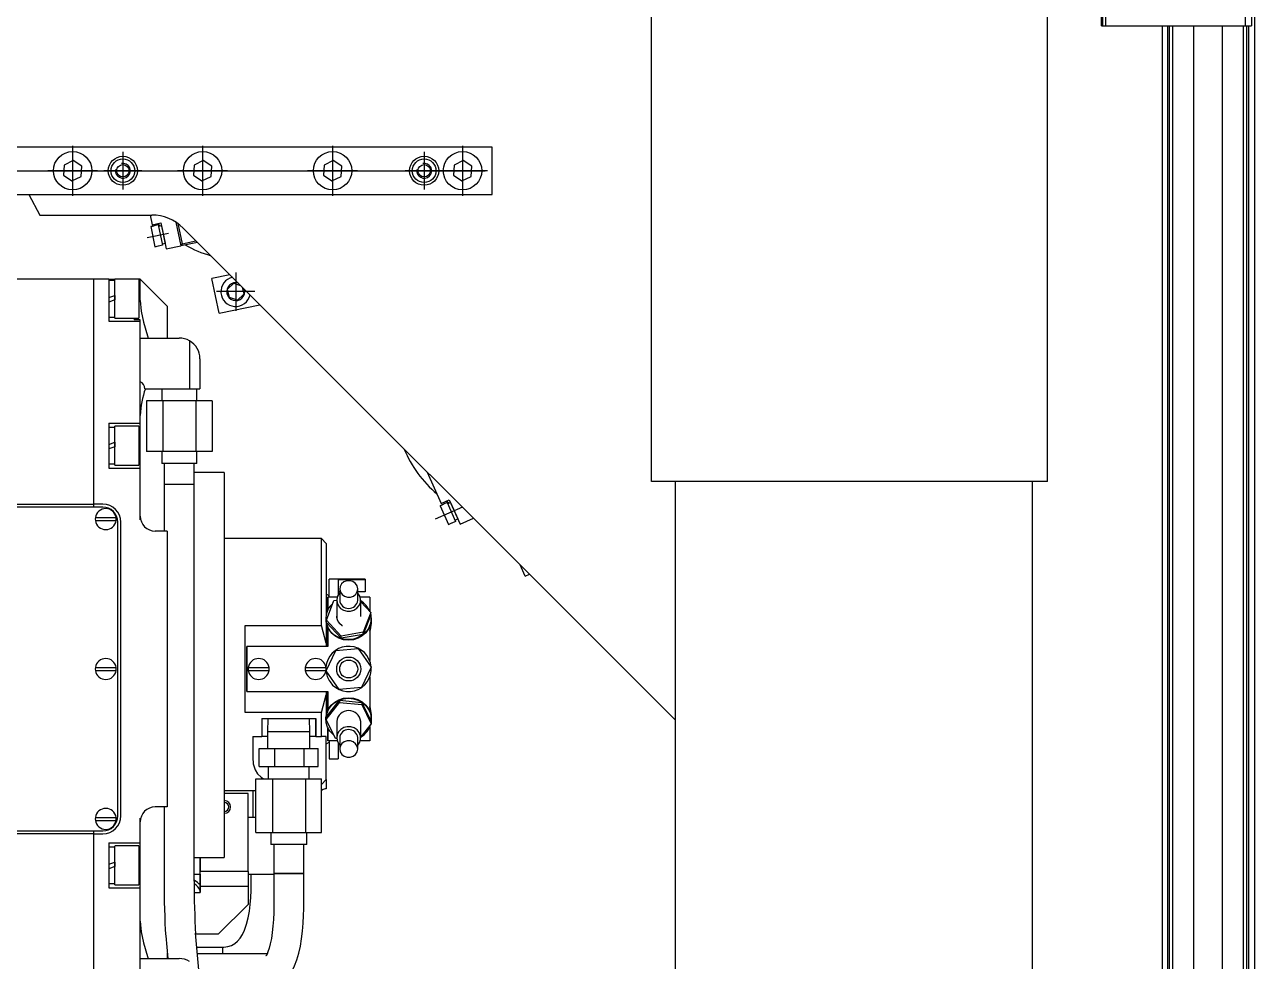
# Model space of a CAD drawing. Extents: x 387 to 958, y 84 to 319.
# Drawn here: x 537.85 to 558.67, y 148.81 to 164.68 of the extents above; entities that cross this region are included whole.
import ezdxf

# ---------------------------------------------------------------- set-up
doc = ezdxf.new("R2010")
doc.units = 0
doc.linetypes.add('AXIS-MY', pattern=[15, 8, -2.5, 2, -2.5])
doc.linetypes.add('DASHDOT', pattern=[6, 3, -1.5, 0, -1.5])
doc.layers.get('0').update_dxf_attribs({"linetype": 'CONTINUOUS'})
doc.layers.add('AXIS', color=1, linetype='AXIS-MY')
doc.layers.add('DIM', color=4, linetype='CONTINUOUS')

msp = doc.modelspace()

# ---------------------------------------------------------------- linework, layer by layer
at = {"color": 7, "linetype": 'CONTINUOUS'}
for p, q in [((558.671772, 214.8393792), (558.671772, 125.6398012)), ((558.6210039, 173.5900321), (558.6210039, 164.6548439)), ((556.0825981, 164.6548439), (556.0825981, 165.7209743)), ((556.1079822, 164.6548439), (556.1079822, 165.7209743)), ((556.1587503, 164.6548439), (556.1587503, 165.7209743)), ((558.5194676, 164.6548439), (558.5194676, 165.7209743)), ((548.4673809, 156.9377795), (548.4673809, 165.5683569)), ((555.1687721, 156.9377795), (555.1687721, 165.5683569)), ((556.0825981, 164.6548439), (556.1079822, 164.6548439)), ((556.1079822, 164.6548439), (556.1587503, 164.6548439)), ((556.1587503, 164.6548439), (558.5194676, 164.6548439)), ((557.108114, 164.6548439), (557.108114, 125.982486)), ((557.1999175, 164.6548439), (557.1999175, 125.982486)), ((557.2299575, 164.6548439), (557.2299575, 125.982486)), ((557.2858024, 164.6548439), (557.2858024, 125.982486)), ((557.6411793, 164.6548439), (557.6411793, 125.982486)), ((558.1285532, 164.6548439), (558.1285532, 125.982486)), ((558.48393, 164.6548439), (558.48393, 125.982486)), ((558.5194676, 164.6548439), (558.6210039, 164.6548439)), ((558.5397749, 164.6548439), (558.5397749, 125.982486)), ((558.5698148, 164.6548439), (558.5698148, 125.982486)), ((539.0245115, 160.3651919), (534.8869101, 160.3651919)), ((539.0245115, 156.5575832), (539.0245115, 160.3651919)), ((539.278352, 160.3651919), (539.0245115, 160.3651919)), ((539.278352, 160.3651919), (539.3798883, 160.3651919)), ((539.278352, 160.3651919), (539.278352, 159.6544382)), ((539.3798883, 160.3448846), (539.278352, 160.3448846)), ((539.7860332, 160.3651919), (539.3798883, 160.3651919)), ((539.3798883, 159.7052064), (539.3798883, 160.3629606)), ((539.7860332, 160.3651919), (539.7860332, 159.7052064)), ((539.8114172, 160.3651919), (539.7860332, 160.3651919)), ((539.8114172, 160.0029583), (539.8114172, 160.3651919)), ((540.0652578, 160.1113513), (539.8114172, 160.3651919)), ((539.8114172, 160.0029583), (539.8114172, 160.3651919)), ((540.2683303, 159.9082788), (540.0652578, 160.1113513)), ((539.278352, 160.0545394), (539.3798883, 160.0914956)), ((539.3798883, 160.0158588), (539.278352, 159.9789026)), ((539.3798883, 160.0158588), (539.278352, 159.9789026)), ((539.3798883, 160.0914954), (539.3798883, 160.0158592)), ((540.2683303, 159.9082788), (540.2683303, 159.3701368)), ((539.278352, 159.7255136), (539.3798883, 159.7255136)), ((539.3798883, 159.7052064), (539.3798883, 159.7255136)), ((539.3798883, 159.7052064), (539.7860332, 159.7052064)), ((539.709881, 159.7052064), (539.709881, 159.6793494)), ((539.8114173, 159.6793494), (539.709881, 159.6793494)), ((539.8114173, 159.6544382), (539.8114173, 159.6793494)), ((539.278352, 159.6544382), (539.8114173, 159.6544382)), ((539.8114173, 157.9283223), (539.8114173, 159.6544382)), ((539.8114172, 159.3701368), (540.4714027, 159.3701368)), ((540.6472687, 159.322791), (540.6472687, 158.5121557)), ((540.8217027, 159.0198368), (540.8217027, 158.5121557)), ((539.8875694, 158.5121557), (540.6472687, 158.5121557)), ((540.1744093, 158.5121557), (540.1744093, 158.3090832)), ((540.6472687, 158.5121557), (540.8217027, 158.5121557)), ((540.7683962, 158.3090832), (540.7683962, 158.5121557)), ((539.914494, 158.3090832), (539.914494, 157.4460252)), ((540.1929484, 158.3090832), (539.914494, 158.3090832)), ((540.1929484, 158.3090832), (540.1929484, 157.4460252)), ((540.7498571, 158.3090832), (540.1929484, 158.3090832)), ((540.7498571, 158.3090832), (540.7498571, 157.4460252)), ((541.0283115, 158.3090832), (540.7498571, 158.3090832)), ((541.0283115, 158.3090832), (541.0283115, 157.4460252)), ((539.8114172, 156.2885933), (539.8114172, 158.0367153)), ((539.278352, 157.9283223), (539.278352, 157.1668006)), ((539.278352, 157.9283223), (539.8114173, 157.9283223)), ((539.3798883, 157.857247), (539.278352, 157.857247)), ((539.7860332, 157.8775542), (539.3798883, 157.8775542)), ((539.3798883, 157.2175687), (539.3798883, 157.8753229)), ((539.7860332, 157.8775542), (539.7860332, 157.2175687)), ((539.8114173, 157.1668006), (539.8114173, 157.9283223)), ((539.278352, 157.5669018), (539.3798883, 157.603858)), ((539.3798883, 157.603858), (539.3798883, 157.5282211)), ((539.3798883, 157.5282211), (539.278352, 157.491265)), ((539.3798883, 157.5282211), (539.278352, 157.491265)), ((540.1929484, 157.4460252), (539.914494, 157.4460252)), ((540.1744093, 157.4460252), (540.1744093, 157.2429528)), ((540.7498571, 157.4460252), (540.1929484, 157.4460252)), ((541.0283115, 157.4460252), (540.7498571, 157.4460252)), ((540.7683962, 157.2429528), (540.7683962, 157.4460252)), ((539.278352, 157.237876), (539.3798883, 157.237876)), ((539.3798883, 157.2175687), (539.3798883, 157.237876)), ((539.3798883, 157.2175687), (539.7860332, 157.2175687)), ((540.7683962, 157.2429528), (540.1744093, 157.2429528)), ((540.2175622, 157.2429528), (540.2175622, 156.887576)), ((540.7252433, 156.887576), (540.7252433, 157.2429528)), ((539.278352, 157.1668006), (539.8114173, 157.1668006)), ((539.8114173, 156.3545108), (539.8114173, 157.1668006)), ((541.2329245, 157.0906484), (540.7252433, 157.0906484)), ((540.7252433, 156.887576), (540.2175622, 156.887576)), ((540.7252433, 156.887576), (540.2175622, 156.887576)), ((540.2175622, 156.887576), (540.2175622, 156.1006702)), ((540.7252433, 150.1715224), (540.7252433, 156.887576)), ((555.1687721, 156.9377795), (548.4673809, 156.9377795)), ((548.8735258, 148.307202), (548.8735258, 156.9377795)), ((554.9149315, 148.307202), (554.9149315, 156.9377795)), ((536.0291927, 156.5575832), (539.0245115, 156.5575832)), ((539.0245115, 156.5068151), (539.0245115, 156.5575832)), ((539.0245115, 156.5068151), (539.0245115, 156.5575832)), ((539.1768158, 156.5575832), (539.0245115, 156.5575832)), ((539.1768158, 156.5068151), (536.0291927, 156.5068151)), ((539.051718, 156.3291267), (539.4034498, 156.3291267)), ((539.051718, 156.2783586), (539.4034498, 156.2783586)), ((539.4306564, 151.2776993), (539.4306564, 156.2529745)), ((539.4814245, 151.2776993), (539.4814245, 156.2529745)), ((539.4814245, 151.2776993), (539.4814245, 156.2529745)), ((540.2683303, 156.1006702), (540.0652578, 156.1006702)), ((540.2683303, 156.1006702), (540.2683303, 151.4300036)), ((542.8778114, 155.9737499), (541.2329245, 155.9737499)), ((542.8778114, 154.5032231), (542.8778114, 155.9737499)), ((542.9590404, 155.8925209), (542.8778114, 155.9737499)), ((542.9590404, 155.8925209), (542.9590404, 154.6694777)), ((543.6190259, 155.2883804), (543.0098085, 155.2883804)), ((543.0098085, 154.9837717), (543.0098085, 155.2861467)), ((543.1621128, 155.2747815), (543.1621128, 155.0216612)), ((543.6190259, 155.2747815), (543.1621128, 155.2747815)), ((543.1874969, 155.1206886), (543.1874969, 154.9305079)), ((543.4921056, 154.9305079), (543.4921056, 155.1206886)), ((543.6190259, 155.2883804), (543.6190259, 155.2747815)), ((543.6190259, 155.2747815), (543.6190259, 155.0695934)), ((542.9633302, 154.5918044), (543.0910231, 154.9246726)), ((543.0098085, 155.0052703), (542.970893, 155.0277381)), ((543.1450237, 154.9837717), (542.9844244, 154.9837717)), ((542.9844244, 154.9837717), (542.9844244, 154.760009)), ((542.9844244, 154.9267175), (542.9844244, 154.9837717)), ((542.9844244, 154.760009), (542.9844244, 154.9267175)), ((543.0910231, 154.9246726), (543.1367398, 154.9324679)), ((543.1367288, 154.9305079), (543.1367288, 154.6313021)), ((543.1874969, 155.0695934), (543.1621128, 155.0695934)), ((543.6190259, 155.0695934), (543.4921056, 155.0695934)), ((543.695178, 154.9837717), (543.5345788, 154.9837717)), ((543.5428737, 154.6547458), (543.5428737, 154.9305079)), ((543.5428737, 154.9046473), (543.7128466, 154.7196067)), ((543.695178, 154.9837717), (543.695178, 154.744335)), ((543.7128466, 154.7196067), (543.5851536, 154.3867385)), ((543.7128466, 154.6815705), (543.5851536, 154.3487023)), ((543.7128466, 154.6815705), (543.7128466, 154.7196067)), ((541.5883013, 153.0274507), (541.5883013, 154.5032231)), ((541.5883013, 154.5032231), (542.8778114, 154.5032231)), ((542.9590404, 154.2038571), (542.8778114, 154.5032231)), ((542.9528124, 154.6186291), (542.9528124, 154.60912)), ((542.9590404, 154.6050838), (542.9590404, 154.2038571)), ((542.9633302, 154.5537682), (542.9633302, 154.5918044)), ((543.2103954, 154.3228373), (542.9633302, 154.5918044)), ((543.2103954, 154.2848012), (542.9633302, 154.5537682)), ((543.1360545, 154.6366874), (543.1367288, 154.6420728)), ((543.695178, 154.4834141), (543.695178, 154.2572879)), ((543.7199387, 154.60912), (543.7199387, 154.6186291)), ((543.7252562, 154.5412425), (543.7252562, 154.5507515)), ((542.9844244, 154.4677401), (542.9844244, 154.2572879)), ((542.9844244, 154.2002337), (542.9844244, 154.4677401)), ((543.5851536, 154.3867385), (543.2103954, 154.3228373)), ((543.5851536, 154.3487023), (543.2103954, 154.2848012)), ((543.2103954, 154.2848012), (543.2103954, 154.3228373)), ((543.5851536, 154.3487023), (543.5851536, 154.3867385)), ((541.6136853, 154.1460978), (541.6136853, 154.1431795)), ((541.6136853, 154.1431795), (541.6136853, 154.1460978)), ((542.9844244, 154.1460978), (541.6136853, 154.1460978)), ((541.6136853, 153.3874943), (541.6136853, 154.1431795)), ((541.6136853, 154.1431795), (541.6136853, 153.3874943)), ((542.9590404, 154.2038571), (542.9590404, 154.1460978)), ((542.9601745, 153.7325165), (543.1215646, 154.0776931)), ((542.9601745, 153.7325165), (543.1215646, 154.0776931)), ((542.9844244, 154.2572879), (542.9844244, 154.1460978)), ((542.9844244, 154.1460978), (542.9844244, 154.2002337)), ((543.1215646, 154.0776931), (543.5011913, 154.1105135)), ((543.1215646, 154.0776931), (543.5011913, 154.1105135)), ((543.5011913, 154.1105135), (543.7194279, 153.7981573)), ((543.695178, 154.2572879), (543.695178, 154.1431795)), ((543.695178, 154.1431795), (543.695178, 153.9068299)), ((539.051718, 153.790721), (539.4034498, 153.790721)), ((539.051718, 153.7399528), (539.4034498, 153.7399528)), ((541.6408919, 153.790721), (541.9926237, 153.790721)), ((541.6408919, 153.7399528), (541.9926237, 153.7399528)), ((542.6054861, 153.790721), (542.9572179, 153.790721)), ((542.6054861, 153.7399528), (542.9572179, 153.7399528)), ((543.1784112, 153.4201603), (542.9601745, 153.7325165)), ((543.1784112, 153.4201603), (542.9601745, 153.7325165)), ((543.7194279, 153.7981573), (543.5580379, 153.4529807)), ((543.5580379, 153.4529807), (543.1784112, 153.4201603)), ((543.695178, 153.6262316), (543.695178, 153.3874943)), ((541.6136853, 153.3874943), (541.6136853, 153.384576)), ((541.6136853, 153.384576), (541.6136853, 153.3874943)), ((541.6136853, 153.384576), (542.9844244, 153.384576)), ((542.8778114, 153.0274507), (542.9590404, 153.3268168)), ((542.9590404, 153.384576), (542.9590404, 153.3268168)), ((542.9590404, 153.3268168), (542.9590404, 152.9789034)), ((542.9608097, 152.9505737), (543.1845002, 153.2365858)), ((542.9844244, 153.3304401), (542.9844244, 153.384576)), ((542.9844244, 153.384576), (542.9844244, 153.2733859)), ((542.9844244, 153.0612595), (542.9844244, 153.3304401)), ((542.9844244, 153.2733859), (542.9844244, 153.0612595)), ((543.1845002, 153.2365858), (543.5634917, 153.1999762)), ((543.1845002, 153.2365858), (543.1845002, 153.1985496)), ((543.695178, 153.3874943), (543.695178, 153.2733859)), ((543.695178, 153.2733859), (543.695178, 153.0523317)), ((542.8778114, 153.0274507), (541.5883013, 153.0274507)), ((542.8778114, 152.6230543), (542.8778114, 153.0274507)), ((542.9608097, 152.9125375), (543.1845002, 153.1985496)), ((542.9776318, 153.103491), (542.964443, 153.0888707)), ((542.964443, 153.0562112), (542.964443, 153.0888707)), ((543.1845002, 153.1985496), (543.5634917, 153.1619401)), ((543.5634917, 153.1999762), (543.7187928, 152.8773546)), ((543.5634917, 153.1999762), (543.5634917, 153.1619401)), ((543.5634917, 153.1619401), (543.7187928, 152.8393185)), ((541.8675259, 152.927663), (541.8675259, 152.6230543)), ((541.8675259, 152.927663), (541.8675259, 152.6230543)), ((541.8675259, 152.927663), (542.781352, 152.927663)), ((541.9719936, 152.927663), (541.964854, 152.6992065)), ((542.6840239, 152.6992065), (542.6768843, 152.927663)), ((542.781352, 152.927663), (542.781352, 152.6230543)), ((542.781352, 152.6230543), (542.781352, 152.927663)), ((542.9542842, 152.9230719), (542.9542842, 152.9135629)), ((542.9608097, 152.9505737), (542.9608097, 152.9125375)), ((543.1161108, 152.5899159), (542.9608097, 152.9125375)), ((543.1367288, 152.875928), (543.1367288, 152.600166)), ((543.5428737, 152.600166), (543.5428737, 152.875928)), ((543.7187928, 152.8393185), (543.5428737, 152.6143872)), ((543.7187928, 152.8773546), (543.7187928, 152.8393185)), ((543.7214105, 152.9135629), (543.7214105, 152.923072)), ((543.725068, 152.9815012), (543.725068, 152.9910102)), ((541.7152216, 152.6230543), (541.7152216, 152.2693995)), ((541.7152216, 152.6230543), (541.7152216, 152.2693995)), ((541.7152216, 152.6230543), (541.8675259, 152.6230543)), ((541.964854, 152.6230543), (541.8675259, 152.6230543)), ((541.964854, 152.6992065), (541.964854, 152.4199819)), ((542.6840239, 152.6992065), (541.964854, 152.6992065)), ((542.6840239, 152.4199819), (542.6840239, 152.6992065)), ((542.781352, 152.6230543), (542.6840239, 152.6230543)), ((542.781352, 152.6230543), (542.8778114, 152.6230543)), ((542.9590404, 152.6230543), (542.8778114, 152.6230543)), ((542.9590404, 151.8961255), (542.9590404, 152.6230543)), ((542.9844244, 152.6039564), (542.9844244, 152.7753753)), ((542.9844244, 152.7753753), (542.9844244, 152.5469021)), ((542.9844244, 152.5469021), (542.9844244, 152.6039564)), ((543.1874969, 152.600166), (543.1874969, 152.4099853)), ((543.4921056, 152.4099853), (543.4921056, 152.600166)), ((543.695178, 152.7843032), (543.695178, 152.5469021)), ((541.8264739, 152.4199819), (542.0909615, 152.4199819)), ((541.8264739, 152.1153732), (541.8264739, 152.4199819)), ((542.0909615, 152.1153732), (542.0909615, 152.4199819)), ((542.0909615, 152.4199819), (542.5889265, 152.4199819)), ((542.5889265, 152.4199819), (542.8224039, 152.4199819)), ((542.5889265, 152.1153732), (542.5889265, 152.4199819)), ((542.8224039, 152.1153732), (542.8224039, 152.4199819)), ((542.970893, 152.5029357), (543.0098085, 152.5254035)), ((543.1450237, 152.5469021), (542.9844244, 152.5469021)), ((543.0098085, 152.5469021), (543.0098085, 152.2445271)), ((543.1371614, 152.5878825), (543.1161108, 152.5899159)), ((543.1621128, 152.5090126), (543.1621128, 152.2422935)), ((543.695178, 152.5469021), (543.5345788, 152.5469021)), ((543.0098085, 152.2422935), (543.1621128, 152.2422935)), ((541.8264739, 152.1153732), (542.0909615, 152.1153732)), ((541.9766773, 152.1153732), (541.9766773, 151.9082393)), ((542.0909615, 152.1153732), (542.5889265, 152.1153732)), ((542.5889265, 152.1153732), (542.8224039, 152.1153732)), ((542.6722005, 151.9082393), (542.6722005, 152.1153732)), ((541.7676354, 151.9082393), (542.055409, 151.9082393)), ((541.7676354, 150.9944132), (541.7676354, 151.9082393)), ((542.055409, 150.9944132), (542.055409, 151.9082393)), ((542.055409, 151.9082393), (542.6122125, 151.9082393)), ((542.6122125, 151.9082393), (542.8812425, 151.9082393)), ((542.6122125, 150.9944132), (542.6122125, 151.9082393)), ((542.8812425, 150.9944132), (542.8812425, 151.9082393)), ((542.8812425, 151.808066), (542.9590404, 151.8961255)), ((542.9590404, 151.8961255), (542.9590404, 151.7346123)), ((541.2329245, 151.7070645), (541.7676354, 151.7070645)), ((541.6390694, 151.6584601), (541.2329245, 151.6584601)), ((541.6390694, 150.3384891), (541.6390694, 151.6584601)), ((541.7237705, 151.2523152), (541.7237705, 151.7070645)), ((542.9590404, 151.7346123), (542.942962, 151.7346123)), ((540.2683303, 151.4300036), (540.0652578, 151.4300036)), ((540.2175622, 151.4300036), (540.2175622, 150.1715224)), ((539.051718, 151.2523152), (539.4034498, 151.2523152)), ((539.051718, 151.2015471), (539.4034498, 151.2015471)), ((539.8114172, 149.4939585), (539.8114172, 151.2420805)), ((539.8114173, 150.8207862), (539.8114173, 151.176163)), ((541.7676354, 151.2523152), (541.6390694, 151.2523152)), ((536.0291927, 151.0238587), (539.1768158, 151.0238587)), ((539.0245115, 150.9730906), (536.0291927, 150.9730906)), ((539.0245115, 150.9730906), (539.0245115, 151.0238587)), ((539.0245115, 150.9730906), (539.0245115, 151.0238587)), ((539.0245115, 147.165482), (539.0245115, 150.9730906)), ((539.0245115, 150.9730906), (539.1768158, 150.9730906)), ((541.7676354, 150.9944132), (542.055409, 150.9944132)), ((542.0198302, 150.9944132), (542.0198302, 150.7954022)), ((542.055409, 150.9944132), (542.6122125, 150.9944132)), ((542.6122125, 150.9944132), (542.8812425, 150.9944132)), ((542.6290476, 150.7954022), (542.6290476, 150.9944132)), ((539.278352, 150.8207862), (539.278352, 150.0592645)), ((539.278352, 150.8207862), (539.8114173, 150.8207862)), ((539.3798883, 150.7497109), (539.278352, 150.7497109)), ((539.7860332, 150.7700181), (539.3798883, 150.7700181)), ((539.3798883, 150.1100326), (539.3798883, 150.7677868)), ((539.7860332, 150.7700181), (539.7860332, 150.1100326)), ((539.8114173, 150.0592645), (539.8114173, 150.8207862)), ((542.6290476, 150.7954022), (542.0198302, 150.7954022)), ((542.0705984, 150.7954022), (542.0705984, 150.3029417)), ((542.5782795, 150.3029417), (542.5782795, 150.7954022)), ((540.7252433, 150.5754182), (541.2329245, 150.5754182)), ((540.8267795, 150.5754182), (540.8267795, 150.3384891)), ((540.8267795, 150.3049693), (540.8267795, 150.5754182)), ((539.278352, 150.4593657), (539.3798883, 150.4963219)), ((539.3798883, 150.420685), (539.278352, 150.3837289)), ((539.3798883, 150.420685), (539.278352, 150.3837289)), ((539.3798883, 150.4964672), (539.3798883, 150.420685)), ((541.6390694, 150.3384891), (540.8267795, 150.3384891)), ((540.8267795, 150.0846486), (540.8267795, 150.3384891)), ((541.6390694, 150.3384891), (541.6390694, 150.0846486)), ((539.278352, 150.1303399), (539.3798883, 150.1303399)), ((539.3798883, 150.1100326), (539.3798883, 150.1303399)), ((539.3798883, 150.1100326), (539.7860332, 150.1100326)), ((540.7252433, 150.2912603), (540.8267795, 150.2912603)), ((540.8267795, 150.1354167), (540.8267795, 150.3049693)), ((540.8267795, 150.2912603), (540.8267795, 150.0846486)), ((540.8267795, 150.2912603), (540.8267795, 150.1354167)), ((541.6390694, 150.2912603), (542.0705984, 150.2912603)), ((541.6898375, 150.0729795), (541.6898375, 150.2912603)), ((542.0705984, 150.3029417), (542.0705984, 149.7038877)), ((542.5782795, 150.3029417), (542.0705984, 150.3029417)), ((542.0705984, 150.3029417), (542.3944463, 150.3029417)), ((542.3944463, 150.3029417), (542.5782796, 150.3029417)), ((542.5782796, 149.7038877), (542.5782796, 150.3029417)), ((539.278352, 150.0592645), (539.8114173, 150.0592645)), ((539.8135436, 150.0338805), (539.8114172, 150.0338805)), ((539.8114173, 147.8762356), (539.8114173, 150.0592645)), ((540.7260781, 149.9831123), (540.8267795, 149.9831123)), ((540.8267795, 150.0846486), (540.8267795, 149.9831123)), ((540.8267795, 149.9831123), (540.8267795, 150.0846486)), ((541.6390694, 150.0846486), (540.8267795, 150.0846486)), ((541.6390694, 150.0846486), (541.6390694, 149.7800399)), ((541.6390694, 149.7800399), (541.1313882, 149.2723587)), ((540.8073588, 148.610052), (540.7487266, 149.2903027)), ((541.1313882, 149.2723587), (540.7502732, 149.2723587)), ((540.2429208, 149.2467062), (540.2761538, 148.861137)), ((539.8114172, 148.861137), (540.4714027, 148.861137)), ((540.2683303, 148.9519054), (540.2683303, 148.861137)), ((540.7687822, 149.0576172), (541.2256602, 149.0576172)), ((541.9590785, 148.942366), (540.778716, 148.942366)), ((541.2075404, 148.942366), (541.2075404, 149.0576172))]:
    msp.add_line(p, q, dxfattribs=at)
at = {"color": 7}
for p, q in [((545.7669787, 162.6026434), (535.6169787, 162.6026434)), ((535.6169787, 161.8026434), (545.7669787, 161.8026434)), ((538.1126147, 161.4526434), (540.0063219, 161.4526434)), ((548.8735258, 152.8960962), (540.5366503, 161.2329717))]:
    msp.add_line(p, q, dxfattribs=at)
at = {"color": 7, "ltscale": 0.4}
msp.add_line((545.7669787, 161.8026434), (545.7669787, 162.6026434), dxfattribs=at)
at = {"color": 7, "ltscale": 0.086603}
for p, q in [((538.5227709, 162.2985754), (538.5117968, 162.1257177)), ((538.8221667, 162.279566), (538.6779528, 162.375498)), ((538.8111925, 162.1067083), (538.8221667, 162.279566)), ((540.7227709, 162.2985754), (540.7117968, 162.1257177)), ((541.0221667, 162.279566), (540.8779528, 162.375498)), ((541.0111925, 162.1067083), (541.0221667, 162.279566)), ((542.9227709, 162.2985754), (542.9117968, 162.1257177)), ((543.2221667, 162.279566), (543.0779528, 162.375498)), ((543.2111925, 162.1067083), (543.2221667, 162.279566)), ((545.1227709, 162.2985754), (545.1117968, 162.1257177)), ((545.4221667, 162.279566), (545.2779528, 162.375498)), ((545.4111925, 162.1067083), (545.4221667, 162.279566)), ((538.6560046, 162.0297857), (538.8111925, 162.1067083)), ((540.8560046, 162.0297857), (541.0111925, 162.1067083)), ((543.0560046, 162.0297857), (543.2111925, 162.1067083)), ((545.2560046, 162.0297857), (545.4111925, 162.1067083))]:
    msp.add_line(p, q, dxfattribs=at)
at = {"color": 7, "ltscale": 0.0866}
for p, q in [((538.6779528, 162.375498), (538.5227709, 162.2985754)), ((540.8779528, 162.375498), (540.7227709, 162.2985754)), ((543.0779528, 162.375498), (542.9227709, 162.2985754)), ((545.2779528, 162.375498), (545.1227709, 162.2985754))]:
    msp.add_line(p, q, dxfattribs=at)
at = {"color": 7, "linetype": 'DASHDOT', "ltscale": 0.136502}
for p, q in [((539.6534838, 162.2026434), (539.3804796, 162.2026434)), ((544.7534838, 162.2026434), (544.4804796, 162.2026434))]:
    msp.add_line(p, q, dxfattribs=at)
at = {"color": 7, "linetype": 'DASHDOT', "ltscale": 0.136501}
for p, q in [((539.5169787, 162.3391424), (539.5169787, 162.0661413)), ((544.6169787, 162.3391424), (544.6169787, 162.0661413))]:
    msp.add_line(p, q, dxfattribs=at)
at = {"color": 7, "ltscale": 0.086601}
for p, q in [((538.5117968, 162.1257177), (538.6560046, 162.0297857)), ((540.7117968, 162.1257177), (540.8560046, 162.0297857)), ((542.9117968, 162.1257177), (543.0560046, 162.0297857)), ((545.1117968, 162.1257177), (545.2560046, 162.0297857))]:
    msp.add_line(p, q, dxfattribs=at)
at = {"color": 7, "ltscale": 0.198198}
msp.add_line((537.9265185, 161.8026403), (538.1126147, 161.4526434), dxfattribs=at)
at = {"color": 7, "ltscale": 0.083991}
msp.add_line((539.97885, 161.4526403), (540.0134325, 161.2882574), dxfattribs=at)
at = {"color": 7, "ltscale": 0.029998}
for p, q in [((539.9895922, 161.2558599), (540.0483019, 161.2682134)), ((540.0483019, 161.2682134), (539.9895922, 161.2558599))]:
    msp.add_line(p, q, dxfattribs=at)
at = {"color": 7, "ltscale": 0.173204}
msp.add_line((539.9895922, 161.2558599), (540.0608996, 160.9168707), dxfattribs=at)
at = {"color": 7, "ltscale": 0.074998}
msp.add_line((540.0134325, 161.2882574), (540.160216, 161.3191351), dxfattribs=at)
at = {"color": 7, "ltscale": 0.035}
for p, q in [((540.1164355, 161.2843786), (540.0479357, 161.2699682)), ((545.0075365, 156.585169), (544.943529, 156.5568334)), ((545.1492235, 156.2651312), (545.085216, 156.2367925))]:
    msp.add_line(p, q, dxfattribs=at)
at = {"color": 7, "ltscale": 0.000896283}
for p, q in [((540.0483019, 161.2682134), (540.0479357, 161.2699682)), ((540.1199816, 160.9274664), (540.1196154, 160.9292211))]:
    msp.add_line(p, q, dxfattribs=at)
at = {"color": 7, "ltscale": 0.175}
for p, q in [((540.1164355, 161.2843786), (540.1884814, 160.9418737)), ((545.0075365, 156.585169), (545.1492235, 156.2651312))]:
    msp.add_line(p, q, dxfattribs=at)
at = {"color": 7, "ltscale": 0.225001}
msp.add_line((540.160216, 161.3191351), (540.2528551, 160.8787725), dxfattribs=at)
at = {"color": 7, "ltscale": 0.152351}
for p, q in [((540.1700548, 161.2723608), (540.2327807, 160.9741857)), ((545.0624865, 156.5845647), (545.1858324, 156.3059454))]:
    msp.add_line(p, q, dxfattribs=at)
at = {"color": 7, "ltscale": 0.205762}
msp.add_line((540.4127856, 161.3329473), (540.4974962, 160.9302374), dxfattribs=at)
at = {"color": 7, "ltscale": 0.175034}
msp.add_line((540.4486193, 161.308341), (540.5206774, 160.965769), dxfattribs=at)
at = {"color": 7, "ltscale": 0.03}
for p, q in [((540.0608996, 160.9168707), (540.1196154, 160.9292211)), ((544.8893908, 156.5309026), (544.9442553, 156.5551916)), ((544.9442553, 156.5551916), (544.8893908, 156.5309026)), ((545.0296252, 156.2141454), (545.0844897, 156.2384344))]:
    msp.add_line(p, q, dxfattribs=at)
at = {"color": 7, "ltscale": 0.034999}
msp.add_line((540.1884814, 160.9418737), (540.1199816, 160.9274664), dxfattribs=at)
at = {"color": 7, "ltscale": 0.024998}
for p, q in [((540.1838549, 160.9638921), (540.2327807, 160.9741857)), ((545.1401171, 156.2857031), (545.1858324, 156.3059454))]:
    msp.add_line(p, q, dxfattribs=at)
at = {"color": 7, "ltscale": 0.124998}
msp.add_line((540.2528551, 160.8787725), (540.4974962, 160.9302374), dxfattribs=at)
at = {"color": 7, "ltscale": 0.144326}
msp.add_line((540.779967, 160.9896581), (540.4974962, 160.9302374), dxfattribs=at)
at = {"color": 7, "ltscale": 0.021212}
msp.add_line((540.5206774, 160.965769), (540.4974962, 160.9302374), dxfattribs=at)
at = {"color": 7, "ltscale": 0.11954}
msp.add_line((540.5206774, 160.965769), (540.7546374, 161.0149847), dxfattribs=at)
at = {"color": 7, "ltscale": 0.156358}
msp.add_line((541.3287524, 160.4408727), (541.0227343, 160.3764989), dxfattribs=at)
at = {"color": 7, "ltscale": 0.3}
msp.add_line((541.1462511, 159.7893499), (541.0227343, 160.3764989), dxfattribs=at)
at = {"color": 7, "ltscale": 0.072167}
msp.add_line((541.289818, 160.1998663), (541.3972826, 160.2962194), dxfattribs=at)
at = {"color": 7, "ltscale": 0.036085}
for p, q in [((541.304674, 160.1292425), (541.289818, 160.1998663)), ((541.3195299, 160.0586187), (541.304674, 160.1292425))]:
    msp.add_line(p, q, dxfattribs=at)
at = {"color": 7, "ltscale": 0.059571}
msp.add_line((541.3972826, 160.2962194), (541.510515, 160.259165), dxfattribs=at)
at = {"color": 7, "ltscale": 0.072171}
msp.add_line((541.5641772, 160.1100835), (541.4567065, 160.0137273), dxfattribs=at)
at = {"color": 7, "ltscale": 0.025588}
msp.add_line((541.5387865, 160.2307836), (541.5493212, 160.1807043), dxfattribs=at)
at = {"color": 7, "ltscale": 0.036083}
msp.add_line((541.5493212, 160.1807043), (541.5641772, 160.1100835), dxfattribs=at)
at = {"color": 7, "ltscale": 0.352075}
msp.add_line((541.1462511, 159.7893499), (541.8353197, 159.9343023), dxfattribs=at)
at = {"color": 7, "ltscale": 0.072168}
msp.add_line((541.4567065, 160.0137273), (541.3195299, 160.0586187), dxfattribs=at)
at = {"color": 7, "ltscale": 0.290526}
msp.add_line((544.6707629, 157.0988622), (544.9059801, 156.5675481), dxfattribs=at)
at = {"color": 7, "ltscale": 0.074999}
msp.add_line((544.9059801, 156.5675481), (545.0431383, 156.628269), dxfattribs=at)
at = {"color": 7, "ltscale": 0.000897663}
for p, q in [((544.9442553, 156.5551916), (544.943529, 156.5568334)), ((545.085216, 156.2367925), (545.0844897, 156.2384344))]:
    msp.add_line(p, q, dxfattribs=at)
at = {"color": 7, "ltscale": 0.224999}
msp.add_line((545.0431383, 156.628269), (545.2253039, 156.2167913), dxfattribs=at)
at = {"color": 7, "ltscale": 0.173206}
msp.add_line((544.8893908, 156.5309026), (545.0296252, 156.2141454), dxfattribs=at)
at = {"color": 7, "ltscale": 0.124136}
msp.add_line((545.2253039, 156.2167913), (545.4523241, 156.3172948), dxfattribs=at)
at = {"color": 7, "ltscale": 0.105007}
msp.add_line((546.3256823, 155.3369207), (546.2406664, 155.5289587), dxfattribs=at)
at = {"color": 7, "ltscale": 0.04056}
msp.add_line((546.3256823, 155.3369207), (546.3998583, 155.3697607), dxfattribs=at)
at = {"color": 7, "linetype": 'CONTINUOUS', "flags": 128}
for points in [[(539.8114172, 160.0029583), (539.8269646, 159.8235915), (539.8658792, 159.6391238), (539.9327724, 159.4070445), (539.9451686, 159.3701368)], [(541.2329245, 157.0906484), (541.2329245, 157.0872845), (541.2329245, 157.0671555), (541.2329245, 157.0289763), (541.2329245, 156.9729555), (541.2329245, 156.8993994), (541.2329245, 156.8087101), (541.2329245, 156.7013834), (541.2329245, 156.5780061), (541.2329245, 156.4392525), (541.2329245, 156.2858812), (541.2329245, 156.1187307), (541.2329245, 155.9387148), (541.2329245, 155.7468175), (541.2329245, 155.5440879), (541.2329245, 155.3316343), (541.2329245, 155.1106181), (541.2329245, 154.8822476), (541.2329245, 154.6477712), (541.2329245, 154.4084707), (541.2329245, 154.1656544), (541.2329245, 153.9206496), (541.2329245, 153.6747957), (541.2329245, 153.4294369), (541.2329245, 153.1859143), (541.2329245, 152.9455593), (541.2329245, 152.7096858), (541.2329245, 152.4795833), (541.2329245, 152.2565097), (541.2329245, 152.0416846), (541.2329245, 151.8362822), (541.2329245, 151.6414255), (541.2329245, 151.4581798), (541.2329245, 151.2875468), (541.2329245, 151.1304592), (541.2329245, 150.9877759), (541.2329245, 150.8602769), (541.2329245, 150.7486592), (541.2329245, 150.653533), (541.2329245, 150.5754182)], [(543.4810154, 155.1735883), (543.4529854, 155.2151793), (543.4113038, 155.2453732), (543.3609979, 155.2605284), (543.3081354, 155.2588168), (543.2590922, 155.2404449), (543.2197838, 155.2076287), (543.1949512, 155.1643261), (543.1875897, 155.1157603), (543.1985871, 155.0677888), (543.2266171, 155.0261979), (543.2682987, 154.9960039), (543.3186046, 154.9808487), (543.3714671, 154.9825603), (543.4205102, 155.0009322), (543.4598187, 155.0337485), (543.4846513, 155.077051), (543.4920128, 155.1256169), (543.4810154, 155.1735883)], [(543.1874969, 155.055047), (543.179778, 155.046428), (543.1500359, 154.9975449), (543.1371553, 154.9427052), (543.1422807, 154.8867818), (543.1649567, 154.8347436), (543.2031684, 154.7912144), (543.2535205, 154.7600622), (543.311539, 154.7440547), (543.3720688, 154.7446145), (543.4297314, 154.7616917), (543.4794033, 154.7937689), (543.516671, 154.837996), (543.5382231, 154.8904432), (543.5421444, 154.9464503), (543.5280867, 155.0010408), (543.5280867, 155.0010408)], [(543.5280867, 155.0010408), (543.497299, 155.0493642), (543.4921056, 155.055047)], [(543.7128466, 154.6867014), (543.7148035, 154.6766276), (543.7194033, 154.5998445), (543.706093, 154.5239397), (543.6754952, 154.4524624), (543.6290405, 154.388755), (543.5689012, 154.3357961), (543.4978892, 154.2960623), (543.4193249, 154.2714113), (543.3368821, 154.2629958), (543.2544156, 154.2712093), (543.1757815, 154.2956678), (543.1046565, 154.3352276), (543.0443665, 154.388039)], [(543.7199387, 154.60912), (543.7194033, 154.5903354), (543.706093, 154.5144306), (543.6754952, 154.4429534), (543.6290405, 154.3792459), (543.5689012, 154.3262871), (543.4978892, 154.2865532), (543.4193249, 154.2619022), (543.3368821, 154.2534868), (543.2544156, 154.2617003), (543.1757815, 154.2861588), (543.1046565, 154.3257186), (543.0443665, 154.3785299)], [(543.2339193, 154.4940795), (543.2291671, 154.4967954), (543.183488, 154.5336226)], [(542.9542842, 152.9230719), (542.9547567, 152.9407196), (542.9678048, 153.0166635), (542.9981557, 153.0882312), (543.0443902, 153.1520763), (543.1043464, 153.2052133), (543.1752209, 153.2451577), (543.2536996, 153.2700418), (543.3361129, 153.2787019), (543.4186074, 153.2707331), (543.4973256, 153.2465082), (543.5685868, 153.2071597), (543.6290588, 153.1545275), (543.6759141, 153.0910728), (543.7069618, 153.0197625), (543.7207501, 152.9439311), (543.7214105, 152.923072)], [(543.0915521, 152.640934), (543.075333, 152.6542713), (543.0213529, 152.712657), (542.9821717, 152.7804368), (542.9596215, 152.8544415), (542.9547567, 152.9312106), (542.9678048, 153.0071545), (542.9981557, 153.0787222), (543.0443902, 153.1425672), (543.1043464, 153.1957043), (543.1752209, 153.2356487), (543.2536996, 153.2605327), (543.3361129, 153.2691928), (543.4186074, 153.2612241), (543.4973256, 153.2369991), (543.5685868, 153.1976506), (543.6290588, 153.1450185), (543.6759141, 153.0815638), (543.7069618, 153.0102535), (543.7207501, 152.9344221), (543.7187928, 152.872085)], [(543.4941088, 152.477765), (543.526165, 152.525374), (543.5416621, 152.5796286), (543.5392228, 152.635708), (543.5190642, 152.6886294), (543.4829772, 152.7336903), (543.4341684, 152.7668871), (543.3769746, 152.7852699), (543.3164779, 152.7872055), (543.2580535, 152.7725218), (543.2068928, 152.7425235), (543.1675416, 152.6998761), (543.1434964, 152.648369), (543.1368937, 152.5925789), (543.1483203, 152.5374629), (543.1767608, 152.4879184), (543.1874969, 152.4756268)], [(543.4555319, 152.3181846), (543.482416, 152.3604208), (543.4920986, 152.4086353), (543.483412, 152.4570126), (543.4574037, 152.4997176), (543.4172109, 152.5315997), (543.3676813, 152.5488132), (543.314789, 152.5492821), (543.2649135, 152.5329497), (543.2240706, 152.5017859), (543.1971865, 152.4595497), (543.1875039, 152.4113352), (543.1961905, 152.362958), (543.2221988, 152.3202529), (543.2623916, 152.2883708), (543.3119212, 152.2711573), (543.3648135, 152.2706884), (543.414689, 152.2870208), (543.4555319, 152.3181846)], [(541.7152216, 152.2693995), (541.7250012, 152.1595934), (541.7570571, 152.0596179), (541.7988214, 151.992398), (541.8569149, 151.9338408), (541.8966404, 151.9082393)], [(542.942962, 151.7346123), (542.9058561, 151.7226253), (542.8778114, 151.7070645)], [(541.2256602, 149.0576172), (541.2926424, 149.0648785), (541.355842, 149.085822), (541.4110758, 149.1172938), (541.4591412, 149.1574539), (541.5016066, 149.2063191), (541.5406019, 149.2667416), (541.577964, 149.3449113), (541.6125631, 149.4441667), (541.6397242, 149.5514645), (541.6601055, 149.6625339), (541.6748711, 149.7772919), (541.68453, 149.8951561), (541.6892783, 150.0149809), (541.6898375, 150.0729795)], [(542.0705984, 149.7038877), (542.0700309, 149.6415499), (542.0658168, 149.5237233), (542.0576065, 149.4094599), (542.0456748, 149.3012957), (542.0304677, 149.2016613), (542.0126509, 149.112942), (541.9931931, 149.0374519), (541.9735009, 148.9773562), (541.9573473, 148.9381659), (541.9448224, 148.9138228), (541.9380093, 148.9032528), (541.9384799, 148.9037035)], [(542.0444099, 148.4346848), (542.1131772, 148.4418879), (542.1791089, 148.4630215), (542.237592, 148.4952224), (542.2895139, 148.5369789), (542.3365591, 148.5887545), (542.3808404, 148.6537557), (542.4238205, 148.7375863), (542.4638176, 148.8415547), (542.4967182, 148.9547196), (542.5230509, 149.0734668), (542.5438466, 149.1974673), (542.5596102, 149.3261959), (542.5705473, 149.4586904), (542.576733, 149.5936912), (542.5782796, 149.7038877)], [(539.8114172, 149.4939585), (539.8269646, 149.3145916), (539.8658792, 149.130124), (539.9327724, 148.8980447), (539.9451686, 148.861137)]]:
    msp.add_lwpolyline(points, dxfattribs=at)
at = {"color": 7}
for centre, radius in [((538.6669787, 162.2026434), 0.325), ((539.5169787, 162.2026434), 0.2463192), ((539.5169787, 162.2026434), 0.2), ((540.8669787, 162.2026434), 0.325), ((543.0669787, 162.2026434), 0.325), ((544.6169787, 162.2026434), 0.2463192), ((544.6169787, 162.2026434), 0.2), ((545.2669787, 162.2026434), 0.325), ((539.5169787, 162.2026434), 0.105), ((544.6169787, 162.2026434), 0.105)]:
    msp.add_circle(centre, radius, dxfattribs=at)
at = {"color": 7, "linetype": 'CONTINUOUS', "extrusion": (2.89342e-09, -9.64267e-16, 1)}
for radius in [0.2030725, 0.1523043]:
    msp.add_circle((543.3398012, 153.7653369, 0.0000016), radius, dxfattribs=at)
at = {"color": 7}
for centre, radius, start, end in [((538.5669787, 162.2026434), 0.225, 179.82192832, 180.17764821), ((540.7669787, 162.2026434), 0.225, 179.82192832, 180.17764821), ((542.9669787, 162.2026434), 0.225, 179.82192832, 180.17764821), ((545.1669787, 162.2026434), 0.225, 179.82192832, 180.17764821), ((540.0063219, 160.7026434), 0.75, 45.00000125, 90.0000025), ((541.5587328, 162.6863073), 2, 223.5477785, 225.19450979), ((540.3300341, 160.1432287), 1.1381784, 99.31756899, 100.57633187), ((540.4271593, 160.1741338), 1.1279218, 103.17600432, 105.71865152), ((541.5587328, 162.6863073), 2, 240.46991368, 253.93225751), ((541.4269945, 160.1549749), 0.25, 102.94302657, 347.05697594), ((541.4269945, 160.1549749), 0.1525, 74.52948743, 191.87946981), ((541.4269945, 160.1549749), 0.1525, 191.87946981, 15.47051507), ((546.126842, 158.2563329), 2, 202.52255744, 229.72143622), ((546.126842, 158.2563329), 2, 235.54777883, 237.19451012), ((545.4537279, 155.5133642), 1.1381784, 111.31756932, 112.5763322), ((545.5423083, 155.5637884), 1.1279218, 115.17600465, 117.71865185)]:
    msp.add_arc(centre, radius, start, end, dxfattribs=at)
at = {"color": 7, "linetype": 'CONTINUOUS'}
for centre, radius, start, end in [((540.4714027, 159.0198368), 0.3503, 59.86469667, 90), ((540.4714027, 159.0198368), 0.3503, 0, 59.8646968), ((539.7606491, 158.5121557), 0.1269203, 0, 66.42183013), ((541.4238232, 157.9852825), 1.6141153, 160.94861205, 177.36293048), ((539.1768158, 156.2529745), 0.3046087, 0, 90), ((539.2275839, 156.3037427), 0.1776884, 8.2132107, 171.7867893), ((539.1768158, 156.2529745), 0.2538406, 0, 90), ((540.0652578, 156.3545108), 0.2538406, 180, 270), ((539.2275839, 156.3037427), 0.1776884, 171.7867893, 188.2132107), ((539.2275839, 156.3037427), 0.1776884, 188.2132107, 351.7867893), ((539.2275839, 156.3037427), 0.1776884, 351.7867893, 8.2132107), ((542.9455089, 154.9837717), 0.0507681, 60, 74.54186633), ((543.3399079, 154.9432174), 0.15294, 184.76687085, 354.35238939), ((543.3639151, 154.607571), 0.3586003, 20.90857239, 60.06299032), ((543.289831, 154.6187874), 0.3372995, 130.07107818, 223.30318711), ((543.3122556, 154.6556751), 0.1774201, 171.6221471, 223.46641447), ((543.2911223, 154.6103321), 0.3385568, 182.18798657, 223.21023743), ((543.2921866, 154.5512813), 0.3340676, 180.46284316, 202.88941889), ((543.2921866, 154.5417723), 0.3340676, 180.46284311, 202.88941891), ((543.3940472, 154.5506846), 0.3312393, 335.38180415, 10.30948384), ((543.3935269, 154.5412955), 0.3317622, 335.40040486, 359.19376453), ((543.3381951, 153.7665308), 0.3835632, 214.94118979, 176.3841258), ((539.2275839, 153.7653369), 0.1776884, 8.2132107, 171.7867893), ((541.8167578, 153.7653369), 0.1776884, 8.2132107, 171.7867893), ((542.781352, 153.7653369), 0.1776884, 8.2132107, 171.7867893), ((539.2275839, 153.7653369), 0.1776884, 171.7867893, 188.2132107), ((539.2275839, 153.7653369), 0.1776884, 188.2132107, 351.7867893), ((539.2275839, 153.7653369), 0.1776884, 351.7867893, 8.2132107), ((541.8167578, 153.7653369), 0.1776884, 171.7867893, 188.2132107), ((541.8167578, 153.7653369), 0.1776884, 188.2132107, 351.7867893), ((541.8167578, 153.7653369), 0.1776884, 351.7867893, 8.2132107), ((542.781352, 153.7653369), 0.1776884, 171.7867893, 188.2132107), ((542.781352, 153.7653369), 0.1776884, 188.2132107, 351.7867893), ((543.3381951, 153.7665308), 0.3835632, 183.97333325, 214.94118979), ((542.781352, 153.7653369), 0.1776884, 351.7867893, 8.2132107), ((543.2911825, 152.9906225), 0.3332614, 156.99529163, 175.30277709), ((543.2911825, 152.9811135), 0.3332614, 156.99529168, 175.30277791), ((543.3397879, 152.858515), 0.203831, 4.90067351, 175.01216005), ((543.3887115, 152.9898803), 0.3364189, 1.10396446, 24.36066087), ((543.3926307, 152.9814227), 0.3324156, 351.39612721, 24.47422175), ((543.366535, 152.9234734), 0.3570565, 299.59511824, 344.28727344), ((543.3399232, 152.5875439), 0.152948, 5.73553639, 175.26627515), ((542.9455089, 152.5469021), 0.0507681, 285.45813361, 300), ((539.2275839, 151.2269312), 0.1776884, 8.2132107, 171.7867893), ((540.0652578, 151.176163), 0.2538406, 90, 180), ((541.2329245, 151.4300036), 0.0761522, 270.05954532, 90.02987937), ((541.2329245, 151.4300036), 0.106613, 270.05660869, 90), ((539.2275839, 151.2269312), 0.1776884, 171.7867893, 188.2132107), ((539.2275839, 151.2269312), 0.1776884, 188.2132107, 351.7867893), ((539.1768158, 151.2776993), 0.2538406, 270, 0), ((539.1768158, 151.2776993), 0.3046087, 270, 0), ((539.2275839, 151.2269312), 0.1776884, 351.7867893, 8.2132107), ((553.2016898, 150.0486468), 12.984709, 179.45779589, 183.62225268), ((553.6701707, 150.0594823), 12.9454122, 179.50410969, 183.48709119), ((540.5983231, 149.9069602), 0.2538406, 25.84194968, 59.30238554), ((540.5983231, 149.9069602), 0.3046087, 41.40963142, 64.23352695), ((540.4714027, 148.510837), 0.3503, 59.86469667, 90), ((540.5983231, 149.2977428), 0.3046087, 304.25622574, 307.97229992)]:
    msp.add_arc(centre, radius, start, end, dxfattribs=at)
at = {"layer": 'AXIS', "ltscale": 0.422499}
for p, q in [((538.6669787, 162.6251409), (538.6669787, 161.7801427)), ((540.8669787, 162.6251409), (540.8669787, 161.7801427)), ((543.0669787, 162.6251409), (543.0669787, 161.7801427)), ((545.2669787, 162.6251409), (545.2669787, 161.7801427))]:
    msp.add_line(p, q, dxfattribs=at)
at = {"layer": 'AXIS', "ltscale": 0.320215}
for p, q in [((539.5169787, 162.5228582), (539.5169787, 161.8824285)), ((544.6169787, 162.5228582), (544.6169787, 161.8824285)), ((539.8371935, 162.2026434), (539.1967638, 162.2026434)), ((544.9371935, 162.2026434), (544.2967638, 162.2026434))]:
    msp.add_line(p, q, dxfattribs=at)
at = {"layer": 'AXIS'}
msp.add_line((537.6502978, 162.2026434), (546.4002978, 162.2026434), dxfattribs=at)
at = {"layer": 'AXIS', "ltscale": 0.422501}
for p, q in [((539.0894823, 162.2026434), (538.2444811, 162.2026434)), ((541.2894823, 162.2026434), (540.4444811, 162.2026434)), ((543.4894823, 162.2026434), (542.6444811, 162.2026434)), ((545.6894823, 162.2026434), (544.8444811, 162.2026434))]:
    msp.add_line(p, q, dxfattribs=at)
at = {"layer": 'AXIS', "ltscale": 0.186698}
msp.add_line((540.2919054, 161.1424596), (539.9265063, 161.065595), dxfattribs=at)
at = {"layer": 'AXIS', "ltscale": 0.325}
for p, q in [((541.4269945, 160.4799749), (541.4269945, 159.8299749)), ((541.7519945, 160.1549749), (541.1019945, 160.1549749))]:
    msp.add_line(p, q, dxfattribs=at)
at = {"layer": 'AXIS', "ltscale": 0.252612}
msp.add_line((545.2657336, 156.5080938), (544.8037585, 156.3035711), dxfattribs=at)
at = {"layer": 'DIM'}
for centre in [(539.5169787, 162.2026434), (544.6169787, 162.2026434)]:
    msp.add_arc(centre, 0.125, 169.99999335, 100.00001417, dxfattribs=at)

doc.saveas('drawing.dxf')
